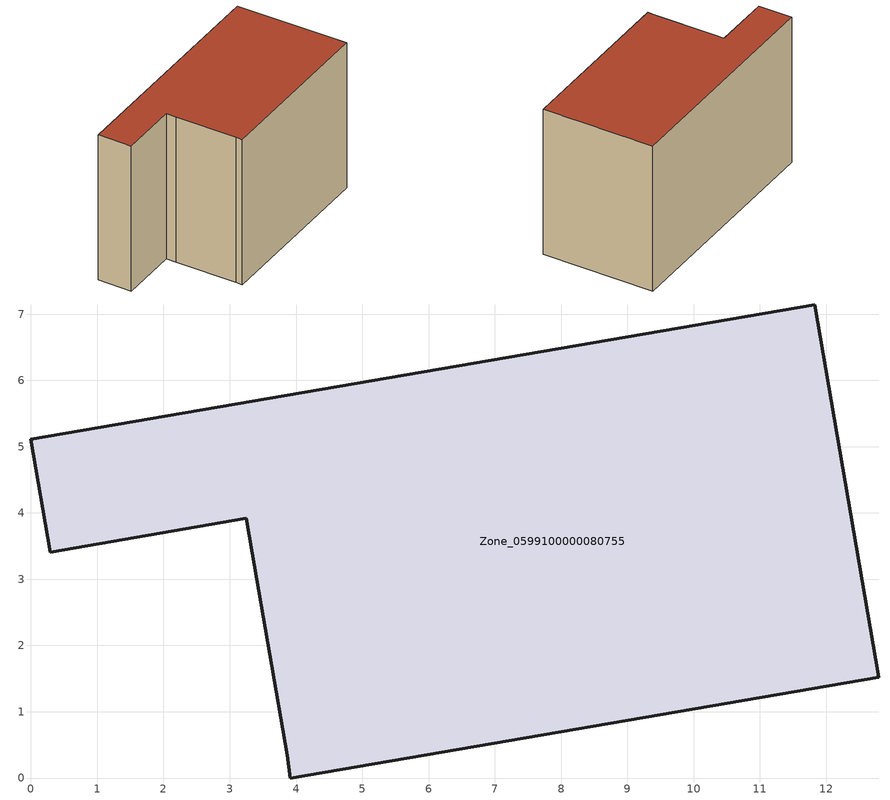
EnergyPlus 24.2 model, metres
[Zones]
Zone_0599100000080755
 floor ground (C_G): 3.25,3.92 0.29,3.41 0,5.11 11.83,7.14 12.79,1.52 3.91,0 3.87,0.34 3.34,3.39 z0
 wall outside (C_F): 11.83,7.14 0,5.11 0.29,3.41 3.25,3.92 3.34,3.39 3.87,0.34 3.91,0 12.79,1.52 11.83,7.14 z0:7.79
 roof outside (C_R): 3.87,0.34 3.91,0 12.79,1.52 11.83,7.14 0,5.11 0.29,3.41 3.25,3.92 3.34,3.39 z7.79
[BUILDING]
Pand.0599100000080755: North Axis=0; Terrain=City; Loads Convergence Tolerance Value=0.04; Temperature Convergence Tolerance Value=0.4; Solar Distribution=FullExterior; Maximum Number of Warmup Days=25; Minimum Number of Warmup Days=1
[Site:Location]
Rotterdam.The.Hague.AP_ZH_NLD Design_Conditions: Latitude=51.96; Longitude=4.45; Time Zone=1; Elevation=-4.5
[SITE:GROUNDTEMPERATURE:BUILDINGSURFACE]
18, 18, 18, 18, 18, 18, 18, 18, 18, 18, 18, 18
[MATERIAL] Thermal Absorptance=0.9; Solar Absorptance=0.7; Visible Absorptance=0.7
Name | Roughness | Thickness | Conductivity | Density | Specific Heat
G.TI.1992-2005 | MediumSmooth | 0.15 | 0.06 | 540 | 1210
F.TI.1992-2005 | Rough | 0.3 | 0.12 | 1920 | 840
R.TI.1992-2005 | MediumRough | 0.2 | 0.08 | 1500 | 1000
[CONSTRUCTION]
C_G: G.TI.1992-2005
C_F: F.TI.1992-2005
C_R: R.TI.1992-2005
[ZONE]
Zone_0599100000080755: Type=1; Multiplier=1; Ceiling Height=Autocalculate; Volume=Autocalculate; Floor Area=autocalculate; Part of Total Floor Area=Yes
[ZONEINFILTRATION:DESIGNFLOWRATE]
Infil_Zone_0599100000080755: Zone or ZoneList or Space or SpaceList=Zone_0599100000080755; Schedule=AlwaysOn; Design Flow Rate Calculation Method=Flow/Area; Flow Rate per Floor Area=0.0015; Constant Term Coefficient=1; Temperature Term Coefficient=0; Velocity Term Coefficient=0; Velocity Squared Term Coefficient=0
[HVACTEMPLATE:ZONE:IDEALLOADSAIRSYSTEM]
Zone_0599100000080755: Maximum Heating Supply Air Temperature=50; Minimum Cooling Supply Air Temperature=13; Maximum Heating Supply Air Humidity Ratio=0.0156; Minimum Cooling Supply Air Humidity Ratio=0.0077; Heating Limit=NoLimit; Cooling Limit=NoLimit; Dehumidification Control Type=ConstantSensibleHeatRatio; Cooling Sensible Heat Ratio=0.7; Dehumidification Setpoint=60; Humidification Control Type=None; Humidification Setpoint=30; Outdoor Air Method=None; Outdoor Air Flow Rate per Person=0.00944; Outdoor Air Flow Rate per Zone Floor Area=0; Outdoor Air Flow Rate per Zone=0; Demand Controlled Ventilation Type=None; Outdoor Air Economizer Type=NoEconomizer; Heat Recovery Type=None; Sensible Heat Recovery Effectiveness=0.7; Latent Heat Recovery Effectiveness=0.65
[ZONECONTROL:THERMOSTAT]
ThermostatControl_Zone_0599100000080755: Zone or ZoneList=Zone_0599100000080755; Control Type Schedule=DualSetpointControlType; Control 1=Thermostat_Zone_0599100000080755; Temperature Difference Between Cutout And Setpoint=0
[THERMOSTATSETPOINT:DUALSETPOINT]
Thermostat_Zone_0599100000080755: Heating Setpoint Temperature Schedule=HeatingSetpoint_Zone_0599100000080755; Cooling Setpoint Temperature Schedule=CoolingSetpoint_Zone_0599100000080755
[SCHEDULE:COMPACT]
HeatingSetpoint_Zone_0599100000080755: Through: 12/31, For: AllDays, Until: 24:00, 21
CoolingSetpoint_Zone_0599100000080755: Through: 12/31, For: AllDays, Until: 24:00, 24
DualSetpointControlType: Through: 12/31, For: AllDays, Until: 24:00, 4
AlwaysOn: Through: 12/31, For: AllDays, Until: 24:00, 1
